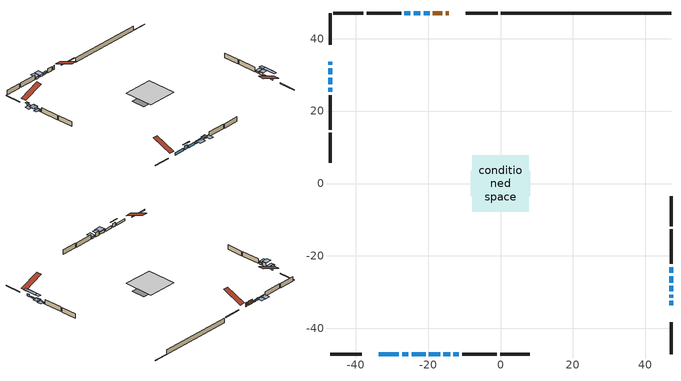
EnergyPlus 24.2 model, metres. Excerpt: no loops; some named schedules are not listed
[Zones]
conditioned space
 floor outside (Floor1 construction): -1.48,-1.48 -1.48,1.48 1.48,1.48 1.48,-1.48 z1.74
 floor adiabatic (AdiabaticFloorConstruction): -7.75,-7.75 -7.75,7.75 7.75,7.75 7.75,-7.75 z1.74
 floor foundation (Slab1 construction): -8.2,-3.53 -8.2,3.53 8.2,3.53 8.2,-3.53 z-0.67
 wall outside (RimJoist1 construction): -0.8,47.07 -9.6,47.07 / -47.07,-47.07 -38.27,-47.07 / -47.07,47.07 -47.07,38.27 / 47.07,-47.07 47.07,-38.27 z1.74:2.04
 wall outside (AdiabaticWallConstruction 1): -14.25,47.07 -15.12,47.07 / -16.05,47.07 -18.64,47.07 z1.74:3.77
 wall outside (AdiabaticWallConstruction): 47.07,-33.62 47.07,-32.41 / -33.62,-47.07 -28.1,-47.07 / -24.49,-47.07 -20.67,-47.07 z1.74:2.96; -47.07,33.62 -47.07,32.78 z1.74:3.49; -27.17,-47.07 -25.41,-47.07 z1.74:3.8; 47.07,-31.49 47.07,-30.65 / 47.07,-29.72 47.07,-28.27 / -19.57,47.07 -21.25,47.07 / -47.07,31.85 -47.07,30.1 / 47.07,-24.66 47.07,-23.14 z1.74:2.43; -19.75,-47.07 -16.7,-47.07 z1.74:2.98; 47.07,-27.34 47.07,-25.59 z1.74:2.88; -15.77,-47.07 -13.94,-47.07 / -47.07,29.17 -47.07,27.34 z1.74:3.75; -13.01,-47.07 -11.49,-47.07 / -22.18,47.07 -23.93,47.07 / -24.86,47.07 -26.54,47.07 z1.74:2.58; -47.07,26.41 -47.07,25.35 z1.74:2.86
 wall outside (Wall1 construction): -27.46,47.07 -36.98,47.07 / -10.56,-47.07 -1.04,-47.07 / -47.07,24.42 -47.07,14.9 / 47.07,-22.21 47.07,-12.69 z1.74:4.18
 wall outside (Wall2 construction): -37.91,47.07 -46.14,47.07 / -0.11,-47.07 8.12,-47.07 / -47.07,13.97 -47.07,5.74 / 47.07,-11.76 47.07,-3.53 z1.74:4.18
 wall foundation (FoundationWall1 construction): 0.13,47.07,-0.67 0.13,47.07,1.74 39.31,47.07,1.74 39.31,47.07,-0.57 47.07,47.07,-0.57 47.07,47.07,-0.67
 window (WindowConstruction): 47.07,-33.62 47.07,-32.42 z1.74:2.96
 window (WindowConstruction 7): -47.07,33.62 -47.07,32.78 z1.74:3.49
 window (WindowConstruction 8): -33.62,-47.07 -28.1,-47.07 z1.74:2.96
 window (WindowConstruction 9): -27.17,-47.07 -25.41,-47.07 z1.74:3.8
 window (WindowConstruction 10): -24.49,-47.07 -20.68,-47.07 z1.74:2.96
 window (WindowConstruction 11): 47.07,-31.49 47.07,-30.65 z1.74:2.43
 window (WindowConstruction 12): 47.07,-29.72 47.07,-28.27 z1.74:2.43
 window (WindowConstruction 13): -19.57,47.07 -21.25,47.07 z1.74:2.43
 window (WindowConstruction 14): -47.07,31.85 -47.07,30.1 z1.74:2.43
 window (WindowConstruction 15): -19.75,-47.07 -16.7,-47.07 z1.74:2.98
 window (WindowConstruction 1): 47.07,-27.34 47.07,-25.59 z1.74:2.88
 window (WindowConstruction 16): -15.77,-47.07 -13.94,-47.07 z1.74:3.75
 window (WindowConstruction 17): -13.01,-47.07 -11.49,-47.07 z1.74:2.58
 window (WindowConstruction 2): 47.07,-24.66 47.07,-23.14 z1.74:2.43
 window (WindowConstruction 3): -22.18,47.07 -23.93,47.07 z1.74:2.58
 window (WindowConstruction 4): -24.86,47.07 -26.53,47.07 z1.74:2.58
 window (WindowConstruction 5): -47.07,29.17 -47.07,27.34 z1.74:3.75
 window (WindowConstruction 6): -47.07,26.41 -47.07,25.35 z1.74:2.86
 door (Door): -14.25,47.07 -15.12,47.07 z1.74:3.77
 door (Door 1): -16.05,47.07 -18.64,47.07 z1.74:3.77
 ceiling adiabatic (AdiabaticFloorConstruction): 7.75,-7.75 7.75,7.75 -7.75,7.75 -7.75,-7.75 z1.74
 roof outside (Roof1 construction): -13.32,47.07,4.18 -13.32,36.77,8.47 -10.53,36.77,8.47 -10.53,47.07,4.18; -34.55,-47.07,4.18 -34.55,-36.77,8.47 -37.34,-36.77,8.47 -37.34,-47.07,4.18; -47.07,34.55,4.18 -36.77,34.55,8.47 -36.77,37.34,8.47 -47.07,37.34,4.18; 47.07,-34.55,4.18 36.77,-34.55,8.47 36.77,-37.34,8.47 47.07,-37.34,4.18
shading: -47.07,32.48 -47.07,33.92 -48.29,33.92 -48.29,32.48 z3.79; -24.2,-47.07 -28.39,-47.07 -28.39,-47.37 -24.2,-47.37 z5.02; 47.07,-27.6 47.07,-34.54 48.59,-34.54 48.59,-27.6 z5.48; 47.07,-25.22 47.07,-32.77 48.59,-32.77 48.59,-25.22 z5.48; -21.55,47.07 -19.27,47.07 -19.27,47.68 -21.55,47.68 z2.72; -47.07,29.8 -47.07,32.15 -50.12,32.15 -50.12,29.8 z2.72; -16.4,-47.07 -20.04,-47.07 -20.04,-50.12 -16.4,-50.12 z3.28; 47.07,-25.29 47.07,-27.64 49.51,-27.64 49.51,-25.29 z3.18; -13.64,-47.07 -16.07,-47.07 -16.07,-48.59 -13.64,-48.59 z4.04; -11.19,-47.07 -13.31,-47.07 -13.31,-50.12 -11.19,-50.12 z2.88; 47.07,-22.84 47.07,-24.96 49.51,-24.96 49.51,-22.84 z2.72; -24.23,47.07 -21.88,47.07 -21.88,50.12 -24.23,50.12 z2.88; -26.83,47.07 -24.56,47.07 -24.56,50.12 -26.83,50.12 z2.88; -47.07,27.04 -47.07,29.47 -50.12,29.47 -50.12,27.04 z4.04; -47.07,25.05 -47.07,26.71 -50.12,26.71 -50.12,25.05 z3.16
[Building]
Building 1: Terrain=Suburbs
[Site:Location]
Summerland CS_BC: Latitude {deg}=49.56; Longitude {deg}=-119.65; Time Zone {hr}=-8; Elevation {m}=454; Keep Site Location Information=Yes
[Site:GroundTemperature:Shallow]
5.06956, 3.19416, 3.04397, 3.93394, 7.50669, 11.0628, 14.1458, 16.0987, 16.2646, 14.6762, 11.6719, 8.22487
[Site:WaterMainsTemperature]
Calculation Method=Schedule; Temperature Schedule=mains temperature schedule
[Material] Roughness=Rough; Thermal Absorptance=0.9
Name | Thickness {m} | Conductivity {W/m-K} | Density {kg/m3} | Specific Heat {J/kg-K} | Solar Absorptance | Visible Absorptance
asphalt or fiberglass shingles | 0.00635 | 0.162714 | 1121.4 | 1465.45 | 0.4 | 0.4
concrete 4.0 in. | 0.1016 | 1.803125 | 2242.8 | 837.4 | 0.7 | 0.7
concrete 8.0 in. | 0.2032 | 1.803125 | 2242.8 | 837.4 | 0.7 | 0.7
door material | 0.04445 | 0.053851 | 512.64 | 1214.23 | 0.7 | 0.7
exterior vertical ins | 0.03955 | 0.029427 | 32.04 | 1214.23 | 0.7 | 0.7
floor covering | 0.0127 | 9.015625 | 54.468 | 1339.84 | 0.6 | 0.6
floor covering 1 | 0.0127 | 0.0433444 | 54.468 | 1339.84 | 0.6 | 0.6
floor rigid ins; wall rigid ins | 0.512978 | 0.029427 | 32.04 | 1214.23 | 0.7 | 0.7
floor stud and cavity | 0.0889 | 0.201547 | 50.32683 | 1063.81 | 0.7 | 0.7
floor stud and cavity 1 | 0.1397 | 1.75129 | 37.0049 | 1207.88 | 0.7 | 0.7
furniture material conditioned space 1 | 0.1524 | 0.115458 | 640.8 | 1214.23 | 0.6 | 0.6
gypsum board | 0.0127 | 0.160291 | 801 | 837.4 | 0.6 | 0.6
gypsum board 1 | 0.0127 | 0.160291 | 801 | 837.4 | 0.7 | 0.7
osb sheathing 0.5 in. | 0.0127 | 0.115458 | 512.64 | 1214.23 | 0.7 | 0.7
osb sheathing 0.75 in. | 0.01905 | 0.115458 | 512.64 | 1214.23 | 0.7 | 0.7
osb sheathing 2.0 in. | 0.0508 | 0.115458 | 512.64 | 1214.23 | 0.7 | 0.7
rim joist stud and cavity | 0.0508 | 0.0311024 | 125.044 | 1163.47 | 0.6 | 0.6
roof rigid ins | 0.051816 | 0.029427 | 32.04 | 1214.23 | 0.7 | 0.7
roof stud and cavity | 0.2032 | 0.168345 | 78.34581 | 1123.46 | 0.7 | 0.7
wall stud and cavity | 0.1397 | 0.100683 | 139.0536 | 1170.24 | 0.7 | 0.7
wall stud and cavity 1 | 0.1397 | 0.0992228 | 139.0536 | 1170.24 | 0.7 | 0.7
wall stud and cavity 2 | 0.0889 | 0.380278 | 52.3479 | 1209.89 | 0.7 | 0.7
wall stud and cavity 3 | 0.0889 | 0.391764 | 83.0341 | 1211.67 | 0.7 | 0.7
wood siding | 0.0254 | 0.102417 | 544.68 | 1172.36 | 0.4 | 0.4
wood siding 1; wood siding 2; wood siding 3 | 0.0254 | 0.102417 | 544.68 | 1172.36 | 0.7 | 0.7
[WindowMaterial:SimpleGlazingSystem]
Name | U-Factor {W/m2-K} | Solar Heat Gain Coefficient
WindowMaterial | 2.94631 | 0.59
WindowMaterial 1 | 2.92303 | 0.62
WindowMaterial 10 | 2.969594 | 0.55
WindowMaterial 11 | 2.96448 | 0.56
WindowMaterial 12 | 2.90259 | 0.65
WindowMaterial 13 | 2.89521 | 0.66
WindowMaterial 14 | 2.95029 | 0.58
WindowMaterial 2 | 2.96789 | 0.56
WindowMaterial 3 | 2.97698 | 0.54
WindowMaterial 4 | 2.82878 | 0.59
WindowMaterial 5 | 3.00253 | 0.5
WindowMaterial 6 | 2.87534 | 0.68
WindowMaterial 7 | 2.82821 | 0.59
WindowMaterial 8 | 2.89181 | 0.66
WindowMaterial 9 | 2.99003 | 0.51
[Construction]
AdiabaticFloorConstruction: floor stud and cavity 1, floor rigid ins, osb sheathing 0.75 in., floor covering 1
AdiabaticWallConstruction: wood siding 2, wall rigid ins, wall stud and cavity 2, gypsum board
AdiabaticWallConstruction 1: wood siding 3, wall rigid ins, wall stud and cavity 2, gypsum board
Door; Door 1: door material
Floor1 construction: floor stud and cavity, floor covering
FoundationWall1 construction: concrete 8.0 in., gypsum board 1
furniture construction conditioned space 1: furniture material conditioned space 1
PartitionWallConstruction: gypsum board, wall stud and cavity 3, gypsum board
RimJoist1 construction: wood siding 1, osb sheathing 2.0 in., rim joist stud and cavity
Roof1 construction: asphalt or fiberglass shingles, roof rigid ins, osb sheathing 0.75 in., roof stud and cavity, gypsum board
Slab1 construction: concrete 4.0 in.
Wall1 construction: wood siding, osb sheathing 0.5 in., wall stud and cavity, gypsum board
Wall2 construction: wood siding, osb sheathing 0.5 in., wall stud and cavity 1, gypsum board
WindowConstruction; WindowConstruction 3; WindowConstruction 7: WindowMaterial
WindowConstruction 1: WindowMaterial 1
WindowConstruction 10: WindowMaterial 8
WindowConstruction 11; WindowConstruction 13: WindowMaterial 9
WindowConstruction 12: WindowMaterial 10
WindowConstruction 14: WindowMaterial 11
WindowConstruction 15: WindowMaterial 12
WindowConstruction 16: WindowMaterial 13
WindowConstruction 17: WindowMaterial 14
WindowConstruction 2: WindowMaterial 2
WindowConstruction 4: WindowMaterial 3
WindowConstruction 5: WindowMaterial 4
WindowConstruction 6: WindowMaterial 5
WindowConstruction 8: WindowMaterial 6
WindowConstruction 9: WindowMaterial 7
[Zone]
conditioned space: Multiplier=1; Volume {m3}=639.3; Part of Total Floor Area=Yes
[Space]
conditioned space 1: Zone=conditioned space; Volume {m3}=639.3
[SurfaceProperty:ExposedFoundationPerimeter]
Slab1: Exposed Perimeter Calculation Method=TotalExposedPerimeter; Total Exposed Perimeter {m}=46.939
[InternalMass] Zone or ZoneList=conditioned space; Space or SpaceList=conditioned space 1
Name | Construction | Surface Area {m2}
furniture mass conditioned space 1 | furniture construction conditioned space 1 | 145.952
partition wall mass | PartitionWallConstruction | 364.88
[Lights]
interior lighting: Zone or ZoneList or Space or SpaceList=conditioned space 1; Schedule=interior lighting schedule; Design Level Calculation Method=LightingLevel; Lighting Level {W}=343.2; Return Air Fraction=0; Fraction Radiant=0.6; Fraction Visible=0.2; Fraction Replaceable=1
[People]
occupants: Zone or ZoneList or Space or SpaceList=conditioned space 1; Number of People Schedule=occupants schedule; Number of People Calculation Method=People; Number of People=3; Fraction Radiant=0.314171; Sensible Heat Fraction=0.56303; Activity Level Schedule=occupants activity schedule; Carbon Dioxide Generation Rate {m3/s-W}=0; Enable ASHRAE 55 Comfort Warnings=No; Mean Radiant Temperature Calculation Type=EnclosureAveraged
[ElectricEquipment] Zone or ZoneList or Space or SpaceList=conditioned space 1; Design Level Calculation Method=EquipmentLevel
Name | Schedule | Design Level {W} | Fraction Latent | Fraction Radiant | Fraction Lost
clothes dryer | clothes dryer schedule | 140.772 | 0.015 | 0.081 | 0.85
clothes washer | clothes washer schedule | 32.1985 | 0.03 | 0.162 | 0.7
cooking range | cooking range schedule | 215.147 | 0.08 | 0.432 | 0.2
dishwasher | dishwasher schedule | 66.8632 | 0.3 | 0.18 | 0.4
fridge | fridge schedule | 72.9452 | 0 | 0.6 | 0
mech vent house fan | mech vent house fan schedule | 1.1875 | 0 | 0 | 1
mech vent house fan cfis | mech vent house fan cfis schedule | 0 | 0 | 0 | 0
misc plug loads | misc plug loads schedule | 494.7 | 0.045 | 0.513 | 0.1
whole house fan | Always On Discrete | 0 | 0 | 0 | 1
[OtherEquipment] Zone or ZoneList or Space or SpaceList=conditioned space 1; Design Level Calculation Method=EquipmentLevel
Name | Fuel Type | Schedule | Design Level {W} | Fraction Latent | Fraction Radiant | Fraction Lost
clothes dryer 1 | Electricity | clothes dryer schedule | 0 | 0.015 | 0.081 | 0.85
cooking range 1 | Electricity | cooking range schedule | 0 | 0.08 | 0.432 | 0.2
general water use latent | None | general water use schedule | 62.594 | 1 | 0 | 0
general water use sensible | None | general water use schedule | -61.6891 | 0 | 0.6 | 0
mech vent house fan latent load | None | Always On Discrete | 0 | 1 | 0 | 0
mech vent house fan sensible load | None | Always On Discrete | 0 | 0 | 0 | 0
water heater energy adjustment1 | Electricity | Always On Discrete | 0.01 | 0 | 0 | 1
[ZoneInfiltration:DesignFlowRate] Zone or ZoneList or Space or SpaceList=conditioned space 1; Schedule=Always On Discrete; Design Flow Rate Calculation Method=Flow/Zone; Design Flow Rate {m3/s}=0
infil flow; natural vent flow; whole house fan flow
[Foundation:Kiva]
Foundation Kiva 1: Initial Indoor Air Temperature {C}=18; Wall Height Above Grade {m}=1.73998; Wall Depth Below Slab {m}=0.2032; Custom Block Material Name 1=exterior vertical ins; Custom Block Depth 1 {m}=2.40999; Custom Block X Position 1 {m}=0.2159; Custom Block Z Position 1 {m}=0
[Foundation:Kiva:Settings]
Soil Conductivity {W/m-K}=0.849921; Soil Density {kg/m3}=1842.3; Soil Specific Heat {J/kg-K}=418.7; Ground Solar Absorptivity=0.9; Ground Thermal Absorptivity=0.9; Ground Surface Roughness {m}=0.03; Far-Field Width {m}=40; Deep-Ground Boundary Condition=ZeroFlux; Deep-Ground Depth {m}=40; Minimum Cell Dimension {m}=0.2; Maximum Cell Growth Coefficient=3; Simulation Timestep=Timestep
[Exterior:Lights]
exterior lighting: Schedule=exterior lighting schedule; Design Level {W}=75.6
[Schedule:Week:Daily]
interior lighting schedule Week Rule - Jan1-Jan27: interior lighting schedule day, interior lighting schedule day, interior lighting schedule day, interior lighting schedule day, interior lighting schedule day, interior lighting schedule day, interior lighting schedule day, interior lighting schedule default day, interior lighting schedule default day, interior lighting schedule default day, interior lighting schedule default day, interior lighting schedule default day
interior lighting schedule Week Rule - Jan28-Feb3: interior lighting schedule day, interior lighting schedule day, interior lighting schedule day, interior lighting schedule day, interior lighting schedule day 1, interior lighting schedule day 1, interior lighting schedule day 1, interior lighting schedule default day, interior lighting schedule default day, interior lighting schedule default day, interior lighting schedule default day, interior lighting schedule default day
interior lighting schedule Week Rule - Feb4-Feb24: interior lighting schedule day 1, interior lighting schedule day 1, interior lighting schedule day 1, interior lighting schedule day 1, interior lighting schedule day 1, interior lighting schedule day 1, interior lighting schedule day 1, interior lighting schedule default day, interior lighting schedule default day, interior lighting schedule default day, interior lighting schedule default day, interior lighting schedule default day
interior lighting schedule Week Rule - Feb25-Mar3: interior lighting schedule day 1, interior lighting schedule day 1, interior lighting schedule day 1, interior lighting schedule day 1, interior lighting schedule day 2, interior lighting schedule day 2, interior lighting schedule day 2, interior lighting schedule default day, interior lighting schedule default day, interior lighting schedule default day, interior lighting schedule default day, interior lighting schedule default day
interior lighting schedule Week Rule - Mar4-Mar31: interior lighting schedule day 2, interior lighting schedule day 2, interior lighting schedule day 2, interior lighting schedule day 2, interior lighting schedule day 2, interior lighting schedule day 2, interior lighting schedule day 2, interior lighting schedule default day, interior lighting schedule default day, interior lighting schedule default day, interior lighting schedule default day, interior lighting schedule default day
interior lighting schedule Week Rule - Apr1-Apr28: interior lighting schedule day 3, interior lighting schedule day 3, interior lighting schedule day 3, interior lighting schedule day 3, interior lighting schedule day 3, interior lighting schedule day 3, interior lighting schedule day 3, interior lighting schedule default day, interior lighting schedule default day, interior lighting schedule default day, interior lighting schedule default day, interior lighting schedule default day
interior lighting schedule Week Rule - Apr29-May5: interior lighting schedule day 3, interior lighting schedule day 3, interior lighting schedule day 4, interior lighting schedule day 4, interior lighting schedule day 4, interior lighting schedule day 4, interior lighting schedule day 4, interior lighting schedule default day, interior lighting schedule default day, interior lighting schedule default day, interior lighting schedule default day, interior lighting schedule default day
interior lighting schedule Week Rule - May6-May26: interior lighting schedule day 4, interior lighting schedule day 4, interior lighting schedule day 4, interior lighting schedule day 4, interior lighting schedule day 4, interior lighting schedule day 4, interior lighting schedule day 4, interior lighting schedule default day, interior lighting schedule default day, interior lighting schedule default day, interior lighting schedule default day, interior lighting schedule default day
interior lighting schedule Week Rule - May27-Jun2: interior lighting schedule day 4, interior lighting schedule day 4, interior lighting schedule day 4, interior lighting schedule day 4, interior lighting schedule day 4, interior lighting schedule day 5, interior lighting schedule day 5, interior lighting schedule default day, interior lighting schedule default day, interior lighting schedule default day, interior lighting schedule default day, interior lighting schedule default day
interior lighting schedule Week Rule - Jun3-Jun30: interior lighting schedule day 5, interior lighting schedule day 5, interior lighting schedule day 5, interior lighting schedule day 5, interior lighting schedule day 5, interior lighting schedule day 5, interior lighting schedule day 5, interior lighting schedule default day, interior lighting schedule default day, interior lighting schedule default day, interior lighting schedule default day, interior lighting schedule default day
interior lighting schedule Week Rule - Jul1-Jul28: interior lighting schedule day 6, interior lighting schedule day 6, interior lighting schedule day 6, interior lighting schedule day 6, interior lighting schedule day 6, interior lighting schedule day 6, interior lighting schedule day 6, interior lighting schedule default day, interior lighting schedule default day, interior lighting schedule default day, interior lighting schedule default day, interior lighting schedule default day
interior lighting schedule Week Rule - Jul29-Aug4: interior lighting schedule day 6, interior lighting schedule day 6, interior lighting schedule day 6, interior lighting schedule day 7, interior lighting schedule day 7, interior lighting schedule day 7, interior lighting schedule day 7, interior lighting schedule default day, interior lighting schedule default day, interior lighting schedule default day, interior lighting schedule default day, interior lighting schedule default day
interior lighting schedule Week Rule - Aug5-Aug25: interior lighting schedule day 7, interior lighting schedule day 7, interior lighting schedule day 7, interior lighting schedule day 7, interior lighting schedule day 7, interior lighting schedule day 7, interior lighting schedule day 7, interior lighting schedule default day, interior lighting schedule default day, interior lighting schedule default day, interior lighting schedule default day, interior lighting schedule default day
interior lighting schedule Week Rule - Aug26-Sep1: interior lighting schedule day 7, interior lighting schedule day 7, interior lighting schedule day 7, interior lighting schedule day 7, interior lighting schedule day 7, interior lighting schedule day 7, interior lighting schedule day 8, interior lighting schedule default day, interior lighting schedule default day, interior lighting schedule default day, interior lighting schedule default day, interior lighting schedule default day
interior lighting schedule Week Rule - Sep2-Sep29: interior lighting schedule day 8, interior lighting schedule day 8, interior lighting schedule day 8, interior lighting schedule day 8, interior lighting schedule day 8, interior lighting schedule day 8, interior lighting schedule day 8, interior lighting schedule default day, interior lighting schedule default day, interior lighting schedule default day, interior lighting schedule default day, interior lighting schedule default day
interior lighting schedule Week Rule - Sep30-Oct6: interior lighting schedule day 8, interior lighting schedule day 9, interior lighting schedule day 9, interior lighting schedule day 9, interior lighting schedule day 9, interior lighting schedule day 9, interior lighting schedule day 9, interior lighting schedule default day, interior lighting schedule default day, interior lighting schedule default day, interior lighting schedule default day, interior lighting schedule default day
interior lighting schedule Week Rule - Oct7-Oct27: interior lighting schedule day 9, interior lighting schedule day 9, interior lighting schedule day 9, interior lighting schedule day 9, interior lighting schedule day 9, interior lighting schedule day 9, interior lighting schedule day 9, interior lighting schedule default day, interior lighting schedule default day, interior lighting schedule default day, interior lighting schedule default day, interior lighting schedule default day
interior lighting schedule Week Rule - Oct28-Nov3: interior lighting schedule day 9, interior lighting schedule day 9, interior lighting schedule day 9, interior lighting schedule day 9, interior lighting schedule day 10, interior lighting schedule day 10, interior lighting schedule day 10, interior lighting schedule default day, interior lighting schedule default day, interior lighting schedule default day, interior lighting schedule default day, interior lighting schedule default day
interior lighting schedule Week Rule - Nov4-Nov24: interior lighting schedule day 10, interior lighting schedule day 10, interior lighting schedule day 10, interior lighting schedule day 10, interior lighting schedule day 10, interior lighting schedule day 10, interior lighting schedule day 10, interior lighting schedule default day, interior lighting schedule default day, interior lighting schedule default day, interior lighting schedule default day, interior lighting schedule default day
interior lighting schedule Week Rule - Nov25-Dec1: interior lighting schedule day 10, interior lighting schedule day 10, interior lighting schedule day 10, interior lighting schedule day 10, interior lighting schedule day 10, interior lighting schedule day 10, interior lighting schedule day 11, interior lighting schedule default day, interior lighting schedule default day, interior lighting schedule default day, interior lighting schedule default day, interior lighting schedule default day
interior lighting schedule Week Rule - Dec2-Dec31: interior lighting schedule day 11, interior lighting schedule day 11, interior lighting schedule day 11, interior lighting schedule day 11, interior lighting schedule day 11, interior lighting schedule day 11, interior lighting schedule day 11, interior lighting schedule default day, interior lighting schedule default day, interior lighting schedule default day, interior lighting schedule default day, interior lighting schedule default day
occupants schedule Week Rule - Jan1-Dec31: occupants schedule day, occupants schedule day, occupants schedule day, occupants schedule day, occupants schedule day, occupants schedule day, occupants schedule day, occupants schedule default day, occupants schedule default day, occupants schedule default day, occupants schedule default day, occupants schedule default day
clothes dryer schedule Week Rule - Jan1-Dec31: clothes dryer schedule day, clothes dryer schedule day, clothes dryer schedule day, clothes dryer schedule day, clothes dryer schedule day, clothes dryer schedule day, clothes dryer schedule day, clothes dryer schedule default day, clothes dryer schedule default day, clothes dryer schedule default day, clothes dryer schedule default day, clothes dryer schedule default day
clothes washer schedule Week Rule - Jan1-Dec31: clothes washer schedule day, clothes washer schedule day, clothes washer schedule day, clothes washer schedule day, clothes washer schedule day, clothes washer schedule day, clothes washer schedule day, clothes washer schedule default day, clothes washer schedule default day, clothes washer schedule default day, clothes washer schedule default day, clothes washer schedule default day
cooking range schedule Week Rule - Jan1-Dec31: cooking range schedule day, cooking range schedule day, cooking range schedule day, cooking range schedule day, cooking range schedule day, cooking range schedule day, cooking range schedule day, cooking range schedule default day, cooking range schedule default day, cooking range schedule default day, cooking range schedule default day, cooking range schedule default day
dishwasher schedule Week Rule - Jan1-Dec31: dishwasher schedule day, dishwasher schedule day, dishwasher schedule day, dishwasher schedule day, dishwasher schedule day, dishwasher schedule day, dishwasher schedule day, dishwasher schedule default day, dishwasher schedule default day, dishwasher schedule default day, dishwasher schedule default day, dishwasher schedule default day
misc plug loads schedule Week Rule - Jan1-Dec31: misc plug loads schedule day, misc plug loads schedule day, misc plug loads schedule day, misc plug loads schedule day, misc plug loads schedule day, misc plug loads schedule day, misc plug loads schedule day, misc plug loads schedule default day, misc plug loads schedule default day, misc plug loads schedule default day, misc plug loads schedule default day, misc plug loads schedule default day
general water use schedule Week Rule - Jan1-Dec31: general water use schedule day, general water use schedule day, general water use schedule day, general water use schedule day, general water use schedule day, general water use schedule day, general water use schedule day, general water use schedule default day, general water use schedule default day, general water use schedule default day, general water use schedule default day, general water use schedule default day
exterior lighting schedule Week Rule - Jan1-Jan27: exterior lighting schedule day, exterior lighting schedule day, exterior lighting schedule day, exterior lighting schedule day, exterior lighting schedule day, exterior lighting schedule day, exterior lighting schedule day, exterior lighting schedule default day, exterior lighting schedule default day, exterior lighting schedule default day, exterior lighting schedule default day, exterior lighting schedule default day
exterior lighting schedule Week Rule - Jan28-Feb3: exterior lighting schedule day, exterior lighting schedule day, exterior lighting schedule day, exterior lighting schedule day, exterior lighting schedule day 1, exterior lighting schedule day 1, exterior lighting schedule day 1, exterior lighting schedule default day, exterior lighting schedule default day, exterior lighting schedule default day, exterior lighting schedule default day, exterior lighting schedule default day
exterior lighting schedule Week Rule - Feb4-Feb24: exterior lighting schedule day 1, exterior lighting schedule day 1, exterior lighting schedule day 1, exterior lighting schedule day 1, exterior lighting schedule day 1, exterior lighting schedule day 1, exterior lighting schedule day 1, exterior lighting schedule default day, exterior lighting schedule default day, exterior lighting schedule default day, exterior lighting schedule default day, exterior lighting schedule default day
exterior lighting schedule Week Rule - Feb25-Mar3: exterior lighting schedule day 1, exterior lighting schedule day 1, exterior lighting schedule day 1, exterior lighting schedule day 1, exterior lighting schedule day 2, exterior lighting schedule day 2, exterior lighting schedule day 2, exterior lighting schedule default day, exterior lighting schedule default day, exterior lighting schedule default day, exterior lighting schedule default day, exterior lighting schedule default day
exterior lighting schedule Week Rule - Mar4-Mar31: exterior lighting schedule day 2, exterior lighting schedule day 2, exterior lighting schedule day 2, exterior lighting schedule day 2, exterior lighting schedule day 2, exterior lighting schedule day 2, exterior lighting schedule day 2, exterior lighting schedule default day, exterior lighting schedule default day, exterior lighting schedule default day, exterior lighting schedule default day, exterior lighting schedule default day
exterior lighting schedule Week Rule - Apr1-Apr28: exterior lighting schedule day 3, exterior lighting schedule day 3, exterior lighting schedule day 3, exterior lighting schedule day 3, exterior lighting schedule day 3, exterior lighting schedule day 3, exterior lighting schedule day 3, exterior lighting schedule default day, exterior lighting schedule default day, exterior lighting schedule default day, exterior lighting schedule default day, exterior lighting schedule default day
exterior lighting schedule Week Rule - Apr29-May5: exterior lighting schedule day 3, exterior lighting schedule day 3, exterior lighting schedule day 4, exterior lighting schedule day 4, exterior lighting schedule day 4, exterior lighting schedule day 4, exterior lighting schedule day 4, exterior lighting schedule default day, exterior lighting schedule default day, exterior lighting schedule default day, exterior lighting schedule default day, exterior lighting schedule default day
exterior lighting schedule Week Rule - May6-May26: exterior lighting schedule day 4, exterior lighting schedule day 4, exterior lighting schedule day 4, exterior lighting schedule day 4, exterior lighting schedule day 4, exterior lighting schedule day 4, exterior lighting schedule day 4, exterior lighting schedule default day, exterior lighting schedule default day, exterior lighting schedule default day, exterior lighting schedule default day, exterior lighting schedule default day
exterior lighting schedule Week Rule - May27-Jun2: exterior lighting schedule day 4, exterior lighting schedule day 4, exterior lighting schedule day 4, exterior lighting schedule day 4, exterior lighting schedule day 4, exterior lighting schedule day 5, exterior lighting schedule day 5, exterior lighting schedule default day, exterior lighting schedule default day, exterior lighting schedule default day, exterior lighting schedule default day, exterior lighting schedule default day
exterior lighting schedule Week Rule - Jun3-Jun30: exterior lighting schedule day 5, exterior lighting schedule day 5, exterior lighting schedule day 5, exterior lighting schedule day 5, exterior lighting schedule day 5, exterior lighting schedule day 5, exterior lighting schedule day 5, exterior lighting schedule default day, exterior lighting schedule default day, exterior lighting schedule default day, exterior lighting schedule default day, exterior lighting schedule default day
exterior lighting schedule Week Rule - Jul1-Jul28: exterior lighting schedule day 6, exterior lighting schedule day 6, exterior lighting schedule day 6, exterior lighting schedule day 6, exterior lighting schedule day 6, exterior lighting schedule day 6, exterior lighting schedule day 6, exterior lighting schedule default day, exterior lighting schedule default day, exterior lighting schedule default day, exterior lighting schedule default day, exterior lighting schedule default day
exterior lighting schedule Week Rule - Jul29-Aug4: exterior lighting schedule day 6, exterior lighting schedule day 6, exterior lighting schedule day 6, exterior lighting schedule day 7, exterior lighting schedule day 7, exterior lighting schedule day 7, exterior lighting schedule day 7, exterior lighting schedule default day, exterior lighting schedule default day, exterior lighting schedule default day, exterior lighting schedule default day, exterior lighting schedule default day
exterior lighting schedule Week Rule - Aug5-Aug25: exterior lighting schedule day 7, exterior lighting schedule day 7, exterior lighting schedule day 7, exterior lighting schedule day 7, exterior lighting schedule day 7, exterior lighting schedule day 7, exterior lighting schedule day 7, exterior lighting schedule default day, exterior lighting schedule default day, exterior lighting schedule default day, exterior lighting schedule default day, exterior lighting schedule default day
exterior lighting schedule Week Rule - Aug26-Sep1: exterior lighting schedule day 7, exterior lighting schedule day 7, exterior lighting schedule day 7, exterior lighting schedule day 7, exterior lighting schedule day 7, exterior lighting schedule day 7, exterior lighting schedule day 8, exterior lighting schedule default day, exterior lighting schedule default day, exterior lighting schedule default day, exterior lighting schedule default day, exterior lighting schedule default day
exterior lighting schedule Week Rule - Sep2-Sep29: exterior lighting schedule day 8, exterior lighting schedule day 8, exterior lighting schedule day 8, exterior lighting schedule day 8, exterior lighting schedule day 8, exterior lighting schedule day 8, exterior lighting schedule day 8, exterior lighting schedule default day, exterior lighting schedule default day, exterior lighting schedule default day, exterior lighting schedule default day, exterior lighting schedule default day
exterior lighting schedule Week Rule - Sep30-Oct6: exterior lighting schedule day 8, exterior lighting schedule day 9, exterior lighting schedule day 9, exterior lighting schedule day 9, exterior lighting schedule day 9, exterior lighting schedule day 9, exterior lighting schedule day 9, exterior lighting schedule default day, exterior lighting schedule default day, exterior lighting schedule default day, exterior lighting schedule default day, exterior lighting schedule default day
exterior lighting schedule Week Rule - Oct7-Oct27: exterior lighting schedule day 9, exterior lighting schedule day 9, exterior lighting schedule day 9, exterior lighting schedule day 9, exterior lighting schedule day 9, exterior lighting schedule day 9, exterior lighting schedule day 9, exterior lighting schedule default day, exterior lighting schedule default day, exterior lighting schedule default day, exterior lighting schedule default day, exterior lighting schedule default day
exterior lighting schedule Week Rule - Oct28-Nov3: exterior lighting schedule day 9, exterior lighting schedule day 9, exterior lighting schedule day 9, exterior lighting schedule day 9, exterior lighting schedule day 10, exterior lighting schedule day 10, exterior lighting schedule day 10, exterior lighting schedule default day, exterior lighting schedule default day, exterior lighting schedule default day, exterior lighting schedule default day, exterior lighting schedule default day
exterior lighting schedule Week Rule - Nov4-Nov24: exterior lighting schedule day 10, exterior lighting schedule day 10, exterior lighting schedule day 10, exterior lighting schedule day 10, exterior lighting schedule day 10, exterior lighting schedule day 10, exterior lighting schedule day 10, exterior lighting schedule default day, exterior lighting schedule default day, exterior lighting schedule default day, exterior lighting schedule default day, exterior lighting schedule default day
exterior lighting schedule Week Rule - Nov25-Dec1: exterior lighting schedule day 10, exterior lighting schedule day 10, exterior lighting schedule day 10, exterior lighting schedule day 10, exterior lighting schedule day 10, exterior lighting schedule day 10, exterior lighting schedule day 11, exterior lighting schedule default day, exterior lighting schedule default day, exterior lighting schedule default day, exterior lighting schedule default day, exterior lighting schedule default day
exterior lighting schedule Week Rule - Dec2-Dec31: exterior lighting schedule day 11, exterior lighting schedule day 11, exterior lighting schedule day 11, exterior lighting schedule day 11, exterior lighting schedule day 11, exterior lighting schedule day 11, exterior lighting schedule day 11, exterior lighting schedule default day, exterior lighting schedule default day, exterior lighting schedule default day, exterior lighting schedule default day, exterior lighting schedule default day
[Schedule:Year]
interior lighting schedule: interior lighting schedule Week Rule - Jan1-Jan27, 1, 1, 1, 27, interior lighting schedule Week Rule - Jan28-Feb3, 1, 28, 2, 3, interior lighting schedule Week Rule - Feb4-Feb24, 2, 4, 2, 24, interior lighting schedule Week Rule - Feb25-Mar3, 2, 25, 3, 3, interior lighting schedule Week Rule - Mar4-Mar31, 3, 4, 3, 31, interior lighting schedule Week Rule - Apr1-Apr28, 4, 1, 4, 28, interior lighting schedule Week Rule - Apr29-May5, 4, 29, 5, 5, interior lighting schedule Week Rule - May6-May26, 5, 6, 5, 26, interior lighting schedule Week Rule - May27-Jun2, 5, 27, 6, 2, interior lighting schedule Week Rule - Jun3-Jun30, 6, 3, 6, 30, interior lighting schedule Week Rule - Jul1-Jul28, 7, 1, 7, 28, interior lighting schedule Week Rule - Jul29-Aug4, 7, 29, 8, 4, interior lighting schedule Week Rule - Aug5-Aug25, 8, 5, 8, 25, interior lighting schedule Week Rule - Aug26-Sep1, 8, 26, 9, 1, interior lighting schedule Week Rule - Sep2-Sep29, 9, 2, 9, 29, interior lighting schedule Week Rule - Sep30-Oct6, 9, 30, 10, 6, interior lighting schedule Week Rule - Oct7-Oct27, 10, 7, 10, 27, interior lighting schedule Week Rule - Oct28-Nov3, 10, 28, 11, 3, interior lighting schedule Week Rule - Nov4-Nov24, 11, 4, 11, 24, interior lighting schedule Week Rule - Nov25-Dec1, 11, 25, 12, 1, interior lighting schedule Week Rule - Dec2-Dec31, 12, 2, 12, 31
occupants schedule: occupants schedule Week Rule - Jan1-Dec31, 1, 1, 12, 31
clothes dryer schedule: clothes dryer schedule Week Rule - Jan1-Dec31, 1, 1, 12, 31
clothes washer schedule: clothes washer schedule Week Rule - Jan1-Dec31, 1, 1, 12, 31
cooking range schedule: cooking range schedule Week Rule - Jan1-Dec31, 1, 1, 12, 31
dishwasher schedule: dishwasher schedule Week Rule - Jan1-Dec31, 1, 1, 12, 31
misc plug loads schedule: misc plug loads schedule Week Rule - Jan1-Dec31, 1, 1, 12, 31
general water use schedule: general water use schedule Week Rule - Jan1-Dec31, 1, 1, 12, 31
exterior lighting schedule: exterior lighting schedule Week Rule - Jan1-Jan27, 1, 1, 1, 27, exterior lighting schedule Week Rule - Jan28-Feb3, 1, 28, 2, 3, exterior lighting schedule Week Rule - Feb4-Feb24, 2, 4, 2, 24, exterior lighting schedule Week Rule - Feb25-Mar3, 2, 25, 3, 3, exterior lighting schedule Week Rule - Mar4-Mar31, 3, 4, 3, 31, exterior lighting schedule Week Rule - Apr1-Apr28, 4, 1, 4, 28, exterior lighting schedule Week Rule - Apr29-May5, 4, 29, 5, 5, exterior lighting schedule Week Rule - May6-May26, 5, 6, 5, 26, exterior lighting schedule Week Rule - May27-Jun2, 5, 27, 6, 2, exterior lighting schedule Week Rule - Jun3-Jun30, 6, 3, 6, 30, exterior lighting schedule Week Rule - Jul1-Jul28, 7, 1, 7, 28, exterior lighting schedule Week Rule - Jul29-Aug4, 7, 29, 8, 4, exterior lighting schedule Week Rule - Aug5-Aug25, 8, 5, 8, 25, exterior lighting schedule Week Rule - Aug26-Sep1, 8, 26, 9, 1, exterior lighting schedule Week Rule - Sep2-Sep29, 9, 2, 9, 29, exterior lighting schedule Week Rule - Sep30-Oct6, 9, 30, 10, 6, exterior lighting schedule Week Rule - Oct7-Oct27, 10, 7, 10, 27, exterior lighting schedule Week Rule - Oct28-Nov3, 10, 28, 11, 3, exterior lighting schedule Week Rule - Nov4-Nov24, 11, 4, 11, 24, exterior lighting schedule Week Rule - Nov25-Dec1, 11, 25, 12, 1, exterior lighting schedule Week Rule - Dec2-Dec31, 12, 2, 12, 31
[Schedule:Constant]
Name | Hourly Value
occupants activity schedule | 117.228
fridge schedule | 0
mech vent house fan schedule; mech vent house fan cfis schedule; Always On Discrete | 1
[Schedule:Compact]
mains temperature schedule: Through: 01/01, For: AllDays, Until: 24:00, 8.8, Through: 01/02, For: AllDays, Until: 24:00, 8.73556, Through: 01/03, For: AllDays, Until: 24:00, 8.67222, Through: 01/04, For: AllDays, Until: 24:00, 8.61, Through: 01/05, For: AllDays, Until: 24:00, 8.54889, Through: 01/06, For: AllDays, Until: 24:00, 8.48944, Through: 01/07, For: AllDays, Until: 24:00, 8.43111, Through: 01/08, For: AllDays, Until: 24:00, 8.37389, Through: 01/09, For: AllDays, Until: 24:00, 8.31778, Through: 01/10, For: AllDays, Until: 24:00, 8.26333, Through: 01/11, For: AllDays, Until: 24:00, 8.21056, Through: 01/12, For: AllDays, Until: 24:00, 8.15889, Through: 01/13, For: AllDays, Until: 24:00, 8.10833, Through: 01/14, For: AllDays, Until: 24:00, 8.05944, Through: 01/15, For: AllDays, Until: 24:00, 8.01167, Through: 01/16, For: AllDays, Until: 24:00, 7.96556, Through: 01/17, For: AllDays, Until: 24:00, 7.92111, Through: 01/18, For: AllDays, Until: 24:00, 7.87778, Through: 01/19, For: AllDays, Until: 24:00, 7.83611, Through: 01/20, For: AllDays, Until: 24:00, 7.79556, Through: 01/21, For: AllDays, Until: 24:00, 7.75722, Through: 01/22, For: AllDays, Until: 24:00, 7.71944, Through: 01/23, For: AllDays, Until: 24:00, 7.68389, Through: 01/24, For: AllDays, Until: 24:00, 7.64944, Through: 01/25, For: AllDays, Until: 24:00, 7.61667, Through: 01/26, For: AllDays, Until: 24:00, 7.58556, Through: 01/27, For: AllDays, Until: 24:00, 7.55611, Through: 01/28, For: AllDays, Until: 24:00, 7.52778, Through: 01/29, For: AllDays, Until: 24:00, 7.50167, Through: 01/30, For: AllDays, Until: 24:00, 7.47667, Through: 01/31, For: AllDays, Until: 24:00, 7.45333, Through: 02/01, For: AllDays, Until: 24:00, 7.43111, Through: 02/02, For: AllDays, Until: 24:00, 7.41111, Through: 02/03, For: AllDays, Until: 24:00, 7.39278, Through: 02/04, For: AllDays, Until: 24:00, 7.37556, Through: 02/05, For: AllDays, Until: 24:00, 7.36, Through: 02/06, For: AllDays, Until: 24:00, 7.34667, Through: 02/07, For: AllDays, Until: 24:00, 7.33444, Through: 02/08, For: AllDays, Until: 24:00, 7.32389, Through: 02/09, For: AllDays, Until: 24:00, 7.315, Through: 02/10, For: AllDays, Until: 24:00, 7.30778, Through: 02/11, For: AllDays, Until: 24:00, 7.30222, Through: 02/12, For: AllDays, Until: 24:00, 7.29833, Through: 02/13, For: AllDays, Until: 24:00, 7.29611, Through: 02/14, For: AllDays, Until: 24:00, 7.29556, Through: 02/15, For: AllDays, Until: 24:00, 7.29611, Through: 02/16, For: AllDays, Until: 24:00, 7.29889, Through: 02/17, For: AllDays, Until: 24:00, 7.30278, Through: 02/18, For: AllDays, Until: 24:00, 7.30889, Through: 02/19, For: AllDays, Until: 24:00, 7.31667, Through: 02/20, For: AllDays, Until: 24:00, 7.32556, Through: 02/21, For: AllDays, Until: 24:00, 7.33611, Through: 02/22, For: AllDays, Until: 24:00, 7.34889, Through: 02/23, For: AllDays, Until: 24:00, 7.36278, Through: 02/24, For: AllDays, Until: 24:00, 7.37833, Through: 02/25, For: AllDays, Until: 24:00, 7.39556, Through: 02/26, For: AllDays, Until: 24:00, 7.41444, Through: 02/27, For: AllDays, Until: 24:00, 7.43444, Through: 02/28, For: AllDays, Until: 24:00, 7.45667, Through: 03/01, For: AllDays, Until: 24:00, 7.48056, Through: 03/02, For: AllDays, Until: 24:00, 7.50556, Through: 03/03, For: AllDays, Until: 24:00, 7.53222, Through: 03/04, For: AllDays, Until: 24:00, 7.56056, Through: 03/05, For: AllDays, Until: 24:00, 7.59056, Through: 03/06, For: AllDays, Until: 24:00, 7.62222, Through: 03/07, For: AllDays, Until: 24:00, 7.655, Through: 03/08, For: AllDays, Until: 24:00, 7.68944, Through: 03/09, For: AllDays, Until: 24:00, 7.72556, Through: 03/10, For: AllDays, Until: 24:00, 7.76333, Through: 03/11, For: AllDays, Until: 24:00, 7.80222, Through: 03/12, For: AllDays, Until: 24:00, 7.84278, Through: 03/13, For: AllDays, Until: 24:00, 7.88444, Through: 03/14, For: AllDays, Until: 24:00, 7.92833, Through: 03/15, For: AllDays, Until: 24:00, 7.97278, Through: 03/16, For: AllDays, Until: 24:00, 8.01944, Through: 03/17, For: AllDays, Until: 24:00, 8.06722, Through: 03/18, For: AllDays, Until: 24:00, 8.11611, Through: 03/19, For: AllDays, Until: 24:00, 8.16667, Through: 03/20, For: AllDays, Until: 24:00, 8.21889, Through: 03/21, For: AllDays, Until: 24:00, 8.27222, Through: 03/22, For: AllDays, Until: 24:00, 8.32667, Through: 03/23, For: AllDays, Until: 24:00, 8.38278, Through: 03/24, For: AllDays, Until: 24:00, 8.44, Through: 03/25, For: AllDays, Until: 24:00, 8.49889, Through: 03/26, For: AllDays, Until: 24:00, 8.55889, Through: 03/27, For: AllDays, Until: 24:00, 8.62, Through: 03/28, For: AllDays, Until: 24:00, 8.68222, Through: 03/29, For: AllDays, Until: 24:00, 8.74611, Through: 03/30, For: AllDays, Until: 24:00, 8.81056, Through: 03/31, For: AllDays, Until: 24:00, 8.87667, Through: 04/01, For: AllDays, Until: 24:00, 8.94389, Through: 04/02, For: AllDays, Until: 24:00, 9.01222, Through: 04/03, For: AllDays, Until: 24:00, 9.08167, Through: 04/04, For: AllDays, Until: 24:00, 9.15222, Through: 04/05, For: AllDays, Until: 24:00, 9.22389, Through: 04/06, For: AllDays, Until: 24:00, 9.29667, Through: 04/07, For: AllDays, Until: 24:00, 9.37056, Through: 04/08, For: AllDays, Until: 24:00, 9.445, Through: 04/09, For: AllDays, Until: 24:00, 9.52111, Through: 04/10, For: AllDays, Until: 24:00, 9.59778, Through: 04/11, For: AllDays, Until: 24:00, 9.67556, Through: 04/12, For: AllDays, Until: 24:00, 9.75389, Through: 04/13, For: AllDays, Until: 24:00, 9.83389, Through: 04/14, For: AllDays, Until: 24:00, 9.91389, Through: 04/15, For: AllDays, Until: 24:00, 9.99556, Through: 04/16, For: AllDays, Until: 24:00, 10.0778, Through: 04/17, For: AllDays, Until: 24:00, 10.1606, Through: 04/18, For: AllDays, Until: 24:00, 10.2444, Through: 04/19, For: AllDays, Until: 24:00, 10.3289, Through: 04/20, For: AllDays, Until: 24:00, 10.4139, Through: 04/21, For: AllDays, Until: 24:00, 10.5, Through: 04/22, For: AllDays, Until: 24:00, 10.5867, Through: 04/23, For: AllDays, Until: 24:00, 10.6739, Through: 04/24, For: AllDays, Until: 24:00, 10.7617, Through: 04/25, For: AllDays, Until: 24:00, 10.8506, Through: 04/26, For: AllDays, Until: 24:00, 10.9394, Through: 04/27, For: AllDays, Until: 24:00, 11.0294, Through: 04/28, For: AllDays, Until: 24:00, 11.1194, Through: 04/29, For: AllDays, Until: 24:00, 11.2106, Through: 04/30, For: AllDays, Until: 24:00, 11.3017, Through: 05/01, For: AllDays, Until: 24:00, 11.3933, Through: 05/02, For: AllDays, Until: 24:00, 11.485, Through: 05/03, For: AllDays, Until: 24:00, 11.5778, Through: 05/04, For: AllDays, Until: 24:00, 11.6706, Through: 05/05, For: AllDays, Until: 24:00, 11.7639, Through: 05/06, For: AllDays, Until: 24:00, 11.8572, Through: 05/07, For: AllDays, Until: 24:00, 11.9511, Through: 05/08, For: AllDays, Until: 24:00, 12.045, Through: 05/09, For: AllDays, Until: 24:00, 12.1394, Through: 05/10, For: AllDays, Until: 24:00, 12.2339, Through: 05/11, For: AllDays, Until: 24:00, 12.3283, Through: 05/12, For: AllDays, Until: 24:00, 12.4233, Through: 05/13, For: AllDays, Until: 24:00, 12.5183, Through: 05/14, For: AllDays, Until: 24:00, 12.6133, Through: 05/15, For: AllDays, Until: 24:00, 12.7083, Through: 05/16, For: AllDays, Until: 24:00, 12.8033, Through: 05/17, For: AllDays, Until: 24:00, 12.8983, Through: 05/18, For: AllDays, Until: 24:00, 12.9939, Through: 05/19, For: AllDays, Until: 24:00, 13.0889, Through: 05/20, For: AllDays, Until: 24:00, 13.1839, Through: 05/21, For: AllDays, Until: 24:00, 13.2783, Through: 05/22, For: AllDays, Until: 24:00, 13.3733, Through: 05/23, For: AllDays, Until: 24:00, 13.4678, Through: 05/24, For: AllDays, Until: 24:00, 13.5622, Through: 05/25, For: AllDays, Until: 24:00, 13.6561, Through: 05/26, For: AllDays, Until: 24:00, 13.75, Through: 05/27, For: AllDays, Until: 24:00, 13.8439, Through: 05/28, For: AllDays, Until: 24:00, 13.9372, Through: 05/29, For: AllDays, Until: 24:00, 14.03, Through: 05/30, For: AllDays, Until: 24:00, 14.1228, Through: 05/31, For: AllDays, Until: 24:00, 14.215, Through: 06/01, For: AllDays, Until: 24:00, 14.3067, Through: 06/02, For: AllDays, Until: 24:00, 14.3983, Through: 06/03, For: AllDays, Until: 24:00, 14.4889, Through: 06/04, For: AllDays, Until: 24:00, 14.5794, Through: 06/05, For: AllDays, Until: 24:00, 14.6694, Through: 06/06, For: AllDays, Until: 24:00, 14.7589, Through: 06/07, For: AllDays, Until: 24:00, 14.8478, Through: 06/08, For: AllDays, Until: 24:00, 14.9356, Through: 06/09, For: AllDays, Until: 24:00, 15.0233, Through: 06/10, For: AllDays, Until: 24:00, 15.1106, Through: 06/11, For: AllDays, Until: 24:00, 15.1967, Through: 06/12, For: AllDays, Until: 24:00, 15.2822, Through: 06/13, For: AllDays, Until: 24:00, 15.3667, Through: 06/14, For: AllDays, Until: 24:00, 15.4511, Through: 06/15, For: AllDays, Until: 24:00, 15.5344, Through: 06/16, For: AllDays, Until: 24:00, 15.6167, Through: 06/17, For: AllDays, Until: 24:00, 15.6983, Through: 06/18, For: AllDays, Until: 24:00, 15.7789, Through: 06/19, For: AllDays, Until: 24:00, 15.8589, Through: 06/20, For: AllDays, Until: 24:00, 15.9378, Through: 06/21, For: AllDays, Until: 24:00, 16.0161, Through: 06/22, For: AllDays, Until: 24:00, 16.0933, Through: 06/23, For: AllDays, Until: 24:00, 16.1694, Through: 06/24, For: AllDays, Until: 24:00, 16.2444, Through: 06/25, For: AllDays, Until: 24:00, 16.3189, Through: 06/26, For: AllDays, Until: 24:00, 16.3922, Through: 06/27, For: AllDays, Until: 24:00, 16.4639, Through: 06/28, For: AllDays, Until: 24:00, 16.535, Through: 06/29, For: AllDays, Until: 24:00, 16.605, Through: 06/30, For: AllDays, Until: 24:00, 16.6739, Through: 07/01, For: AllDays, Until: 24:00, 16.7411, Through: 07/02, For: AllDays, Until: 24:00, 16.8078, Through: 07/03, For: AllDays, Until: 24:00, 16.8733, Through: 07/04, For: AllDays, Until: 24:00, 16.9372, Through: 07/05, For: AllDays, Until: 24:00, 17, Through: 07/06, For: AllDays, Until: 24:00, 17.0617, Through: 07/07, For: AllDays, Until: 24:00, 17.1222, Through: 07/08, For: AllDays, Until: 24:00, 17.1811, Through: 07/09, For: AllDays, Until: 24:00, 17.2389, Through: 07/10, For: AllDays, Until: 24:00, 17.2956, Through: 07/11, For: AllDays, Until: 24:00, 17.3511, Through: 07/12, For: AllDays, Until: 24:00, 17.4044, Through: 07/13, For: AllDays, Until: 24:00, 17.4572, Through: 07/14, For: AllDays, Until: 24:00, 17.5083, Through: 07/15, For: AllDays, Until: 24:00, 17.5583, Through: 07/16, For: AllDays, Until: 24:00, 17.6067, Through: 07/17, For: AllDays, Until: 24:00, 17.6533, Through: 07/18, For: AllDays, Until: 24:00, 17.6989, Through: 07/19, For: AllDays, Until: 24:00, 17.7428, Through: 07/20, For: AllDays, Until: 24:00, 17.7856, Through: 07/21, For: AllDays, Until: 24:00, 17.8267, Through: 07/22, For: AllDays, Until: 24:00, 17.8661, Through: 07/23, For: AllDays, Until: 24:00, 17.9044, Through: 07/24, For: AllDays, Until: 24:00, 17.9411, Through: 07/25, For: AllDays, Until: 24:00, 17.9761, Through: 07/26, For: AllDays, Until: 24:00, 18.0094, Through: 07/27, For: AllDays, Until: 24:00, 18.0417, Through: 07/28, For: AllDays, Until: 24:00, 18.0722, Through: 07/29, For: AllDays, Until: 24:00, 18.1011, Through: 07/30, For: AllDays, Until: 24:00, 18.1283, Through: 07/31, For: AllDays, Until: 24:00, 18.1544, Through: 08/01, For: AllDays, Until: 24:00, 18.1789, Through: 08/02, For: AllDays, Until: 24:00, 18.2011, Through: 08/03, For: AllDays, Until: 24:00, 18.2222, Through: 08/04, For: AllDays, Until: 24:00, 18.2417, Through: 08/05, For: AllDays, Until: 24:00, 18.2594, Through: 08/06, For: AllDays, Until: 24:00, 18.2761, Through: 08/07, For: AllDays, Until: 24:00, 18.2906, Through: 08/08, For: AllDays, Until: 24:00, 18.3033, Through: 08/09, For: AllDays, Until: 24:00, 18.315, Through: 08/10, For: AllDays, Until: 24:00, 18.3244, Through: 08/11, For: AllDays, Until: 24:00, 18.3328, Through: 08/12, For: AllDays, Until: 24:00, 18.3394, Through: 08/13, For: AllDays, Until: 24:00, 18.3444, Through: 08/14, For: AllDays, Until: 24:00, 18.3472, Through: 08/15, For: AllDays, Until: 24:00, 18.3489, Through: 08/16, For: AllDays, Until: 24:00, 18.3489, Through: 08/17, For: AllDays, Until: 24:00, 18.3472, Through: 08/18, For: AllDays, Until: 24:00, 18.3439, Through: 08/19, For: AllDays, Until: 24:00, 18.3389, Through: 08/20, For: AllDays, Until: 24:00, 18.3322, Through: 08/21, For: AllDays, Until: 24:00, 18.3244, Through: 08/22, For: AllDays, Until: 24:00, 18.3144, Through: 08/23, For: AllDays, Until: 24:00, 18.3028, Through: 08/24, For: AllDays, Until: 24:00, 18.29, Through: 08/25, For: AllDays, Until: 24:00, 18.275, Through: 08/26, For: AllDays, Until: 24:00, 18.2589, Through: 08/27, For: AllDays, Until: 24:00, 18.2411, Through: 08/28, For: AllDays, Until: 24:00, 18.2211, Through: 08/29, For: AllDays, Until: 24:00, 18.2, Through: 08/30, For: AllDays, Until: 24:00, 18.1772, Through: 08/31, For: AllDays, Until: 24:00, 18.1533, Through: 09/01, For: AllDays, Until: 24:00, 18.1272, Through: 09/02, For: AllDays, Until: 24:00, 18.1, Through: 09/03, For: AllDays, Until: 24:00, 18.0706, Through: 09/04, For: AllDays, Until: 24:00, 18.04, Through: 09/05, For: AllDays, Until: 24:00, 18.0078, Through: 09/06, For: AllDays, Until: 24:00, 17.9744, Through: 09/07, For: AllDays, Until: 24:00, 17.9394, Through: 09/08, For: AllDays, Until: 24:00, 17.9022, Through: 09/09, For: AllDays, Until: 24:00, 17.8644, Through: 09/10, For: AllDays, Until: 24:00, 17.8244, Through: 09/11, For: AllDays, Until: 24:00, 17.7833, Through: 09/12, For: AllDays, Until: 24:00, 17.7406, Through: 09/13, For: AllDays, Until: 24:00, 17.6967, Through: 09/14, For: AllDays, Until: 24:00, 17.6511, Through: 09/15, For: AllDays, Until: 24:00, 17.6039, Through: 09/16, For: AllDays, Until: 24:00, 17.5556, Through: 09/17, For: AllDays, Until: 24:00, 17.5061, Through: 09/18, For: AllDays, Until: 24:00, 17.4544, Through: 09/19, For: AllDays, Until: 24:00, 17.4022, Through: 09/20, For: AllDays, Until: 24:00, 17.3483, Through: 09/21, For: AllDays, Until: 24:00, 17.2928, Through: 09/22, For: AllDays, Until: 24:00, 17.2361, Through: 09/23, For: AllDays, Until: 24:00, 17.1783, Through: 09/24, For: AllDays, Until: 24:00, 17.1194, Through: 09/25, For: AllDays, Until: 24:00, 17.0589, Through: 09/26, For: AllDays, Until: 24:00, 16.9972, Through: 09/27, For: AllDays, Until: 24:00, 16.9344, Through: 09/28, For: AllDays, Until: 24:00, 16.87, Through: 09/29, For: AllDays, Until: 24:00, 16.8044, Through: 09/30, For: AllDays, Until: 24:00, 16.7383, Through: 10/01, For: AllDays, Until: 24:00, 16.6706, Through: 10/02, For: AllDays, Until: 24:00, 16.6017, Through: 10/03, For: AllDays, Until: 24:00, 16.5317, Through: 10/04, For: AllDays, Until: 24:00, 16.4606, Through: 10/05, For: AllDays, Until: 24:00, 16.3883, Through: 10/06, For: AllDays, Until: 24:00, 16.315, Through: 10/07, For: AllDays, Until: 24:00, 16.2411, Through: 10/08, For: AllDays, Until: 24:00, 16.1656, Through: 10/09, For: AllDays, Until: 24:00, 16.0894, Through: 10/10, For: AllDays, Until: 24:00, 16.0122, Through: 10/11, For: AllDays, Until: 24:00, 15.9344, Through: 10/12, For: AllDays, Until: 24:00, 15.855, Through: 10/13, For: AllDays, Until: 24:00, 15.775, Through: 10/14, For: AllDays, Until: 24:00, 15.6944, Through: 10/15, For: AllDays, Until: 24:00, 15.6128, Through: 10/16, For: AllDays, Until: 24:00, 15.53, Through: 10/17, For: AllDays, Until: 24:00, 15.4467, Through: 10/18, For: AllDays, Until: 24:00, 15.3628, Through: 10/19, For: AllDays, Until: 24:00, 15.2778, Through: 10/20, For: AllDays, Until: 24:00, 15.1922, Through: 10/21, For: AllDays, Until: 24:00, 15.1061, Through: 10/22, For: AllDays, Until: 24:00, 15.0189, Through: 10/23, For: AllDays, Until: 24:00, 14.9317, Through: 10/24, For: AllDays, Until: 24:00, 14.8433, Through: 10/25, For: AllDays, Until: 24:00, 14.7544, Through: 10/26, For: AllDays, Until: 24:00, 14.665, Through: 10/27, For: AllDays, Until: 24:00, 14.575, Through: 10/28, For: AllDays, Until: 24:00, 14.4844, Through: 10/29, For: AllDays, Until: 24:00, 14.3939, Through: 10/30, For: AllDays, Until: 24:00, 14.3022, Through: 10/31, For: AllDays, Until: 24:00, 14.2106, Through: 11/01, For: AllDays, Until: 24:00, 14.1183, Through: 11/02, For: AllDays, Until: 24:00, 14.0256, Through: 11/03, For: AllDays, Until: 24:00, 13.9328, Through: 11/04, For: AllDays, Until: 24:00, 13.8394, Through: 11/05, For: AllDays, Until: 24:00, 13.7456, Through: 11/06, For: AllDays, Until: 24:00, 13.6517, Through: 11/07, For: AllDays, Until: 24:00, 13.5578, Through: 11/08, For: AllDays, Until: 24:00, 13.4633, Through: 11/09, For: AllDays, Until: 24:00, 13.3689, Through: 11/10, For: AllDays, Until: 24:00, 13.2739, Through: 11/11, For: AllDays, Until: 24:00, 13.1789, Through: 11/12, For: AllDays, Until: 24:00, 13.0839, Through: 11/13, For: AllDays, Until: 24:00, 12.9889, Through: 11/14, For: AllDays, Until: 24:00, 12.8939, Through: 11/15, For: AllDays, Until: 24:00, 12.7989, Through: 11/16, For: AllDays, Until: 24:00, 12.7039, Through: 11/17, For: AllDays, Until: 24:00, 12.6089, Through: 11/18, For: AllDays, Until: 24:00, 12.5139, Through: 11/19, For: AllDays, Until: 24:00, 12.4189, Through: 11/20, For: AllDays, Until: 24:00, 12.3239, Through: 11/21, For: AllDays, Until: 24:00, 12.2294, Through: 11/22, For: AllDays, Until: 24:00, 12.135, Through: 11/23, For: AllDays, Until: 24:00, 12.0406, Through: 11/24, For: AllDays, Until: 24:00, 11.9467, Through: 11/25, For: AllDays, Until: 24:00, 11.8528, Through: 11/26, For: AllDays, Until: 24:00, 11.7594, Through: 11/27, For: AllDays, Until: 24:00, 11.6661, Through: 11/28, For: AllDays, Until: 24:00, 11.5733, Through: 11/29, For: AllDays, Until: 24:00, 11.4806, Through: 11/30, For: AllDays, Until: 24:00, 11.3889, Through: 12/01, For: AllDays, Until: 24:00, 11.2972, Through: 12/02, For: AllDays, Until: 24:00, 11.2061, Through: 12/03, For: AllDays, Until: 24:00, 11.115, Through: 12/04, For: AllDays, Until: 24:00, 11.025, Through: 12/05, For: AllDays, Until: 24:00, 10.9356, Through: 12/06, For: AllDays, Until: 24:00, 10.8461, Through: 12/07, For: AllDays, Until: 24:00, 10.7578, Through: 12/08, For: AllDays, Until: 24:00, 10.6694, Through: 12/09, For: AllDays, Until: 24:00, 10.5822, Through: 12/10, For: AllDays, Until: 24:00, 10.4956, Through: 12/11, For: AllDays, Until: 24:00, 10.41, Through: 12/12, For: AllDays, Until: 24:00, 10.3244, Through: 12/13, For: AllDays, Until: 24:00, 10.24, Through: 12/14, For: AllDays, Until: 24:00, 10.1567, Through: 12/15, For: AllDays, Until: 24:00, 10.0733, Through: 12/16, For: AllDays, Until: 24:00, 9.99167, Through: 12/17, For: AllDays, Until: 24:00, 9.91, Through: 12/18, For: AllDays, Until: 24:00, 9.83, Through: 12/19, For: AllDays, Until: 24:00, 9.75056, Through: 12/20, For: AllDays, Until: 24:00, 9.67167, Through: 12/21, For: AllDays, Until: 24:00, 9.59389, Through: 12/22, For: AllDays, Until: 24:00, 9.51722, Through: 12/23, For: AllDays, Until: 24:00, 9.44167, Through: 12/24, For: AllDays, Until: 24:00, 9.36667, Through: 12/25, For: AllDays, Until: 24:00, 9.29333, Through: 12/26, For: AllDays, Until: 24:00, 9.22056, Through: 12/27, For: AllDays, Until: 24:00, 9.14889, Through: 12/28, For: AllDays, Until: 24:00, 9.07833, Through: 12/29, For: AllDays, Until: 24:00, 9.00889, Through: 12/30, For: AllDays, Until: 24:00, 8.94056, Through: 12/31, For: AllDays, Until: 24:00, 8.87333
